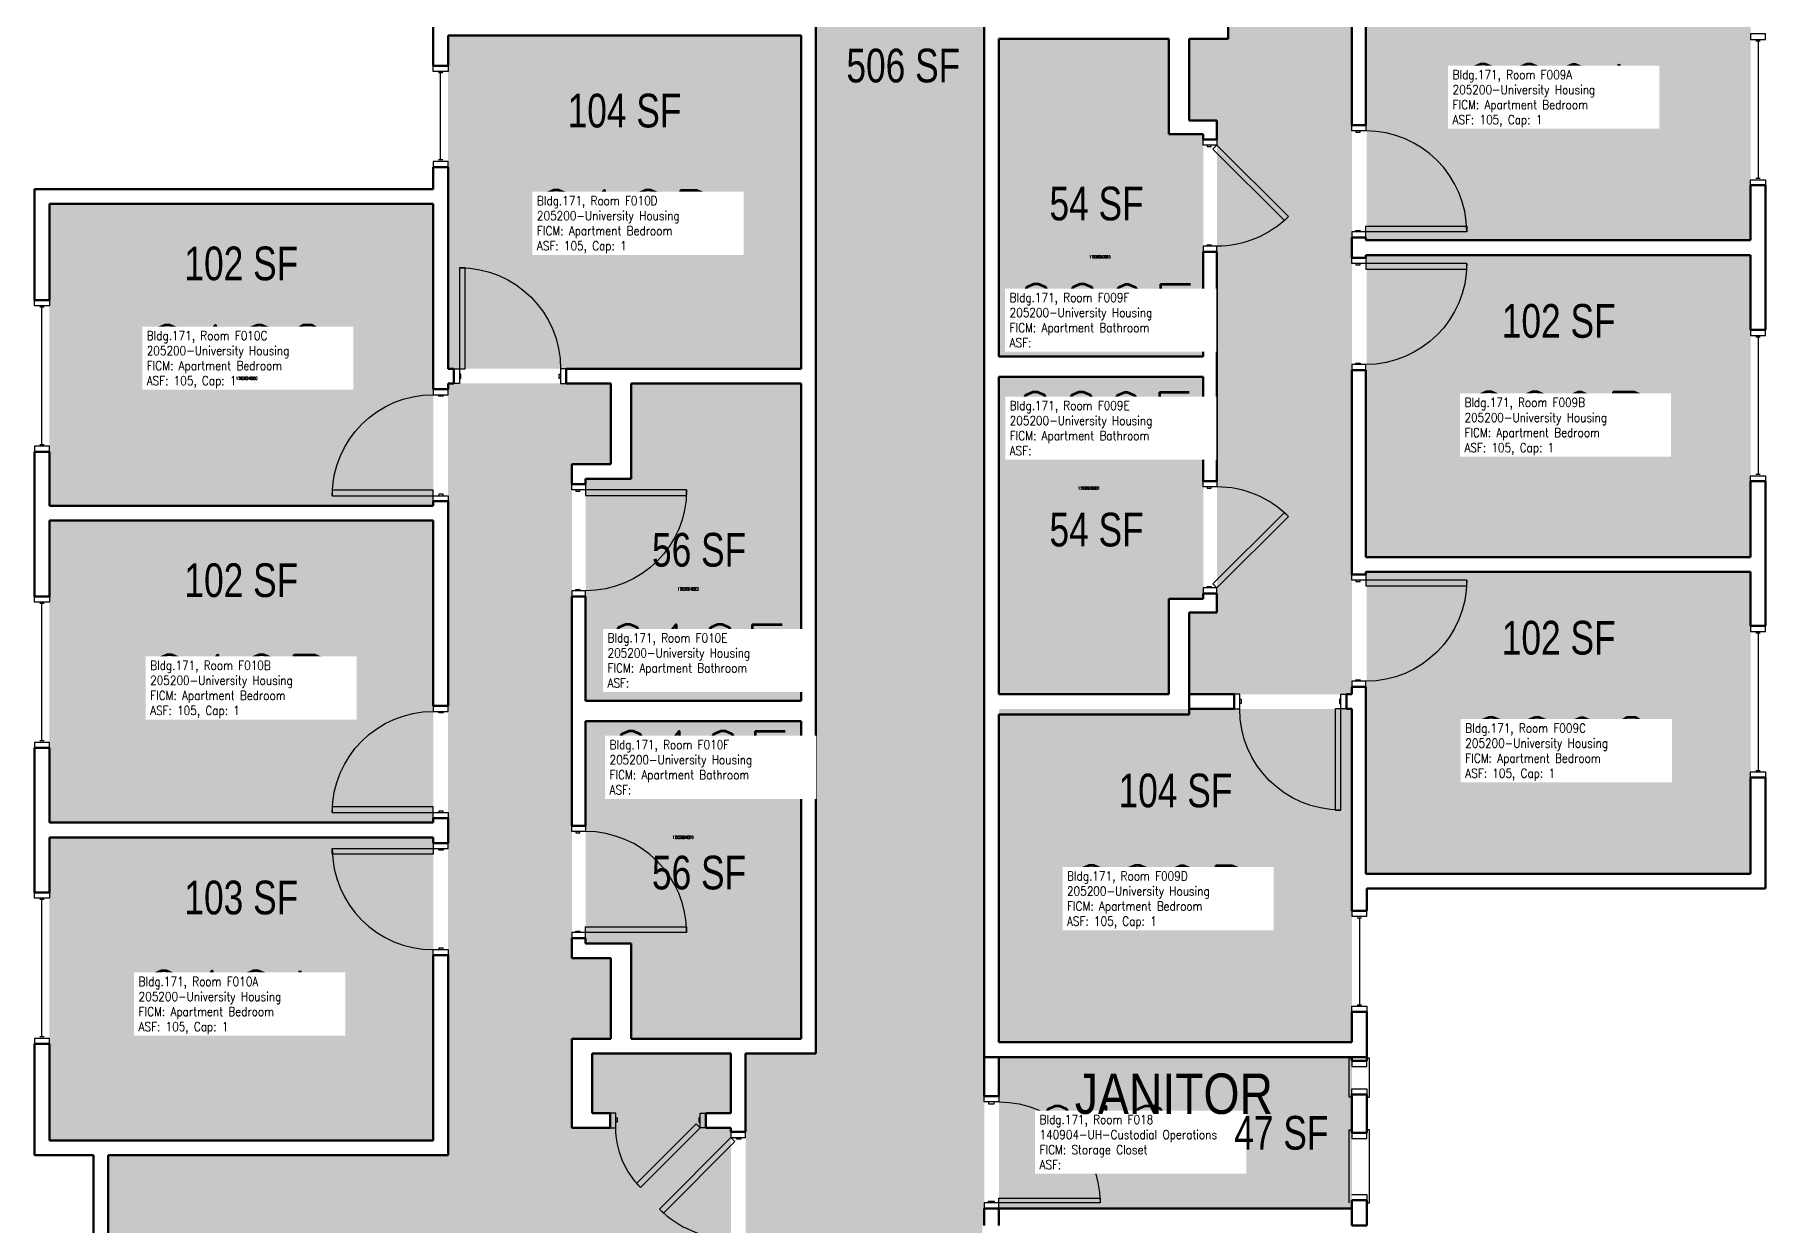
# Model space of a CAD drawing. Header units: inches. Extents: x -171 to 1720, y -75 to 1676.
# Drawn here: x 1026 to 1642, y 353 to 778 of the extents above; entities that cross this region are included whole.
import ezdxf
from ezdxf.enums import TextEntityAlignment as Align

# ---------------------------------------------------------------- set-up
doc = ezdxf.new("R2010")
doc.units = ezdxf.units.IN
doc.header["$LTSCALE"] = 96
doc.header["$MEASUREMENT"] = 0
doc.layers.add('A-AREA-IDEN', color=1, linetype='Continuous', lineweight=18)
doc.layers.add('A-Wall', color=5, linetype='Continuous', lineweight=50)
for name, color, linetype in [('A-DOOR', 2, 'Continuous'), ('A-GLAZ', 1, 'Continuous'), ('A-IDEN-RNUM', 7, 'Continuous'), ('A-IDEN-SNUM', 4, 'Continuous'), ('A-IDEN-VNUM', 4, 'Continuous'), ('AREA-TEXT', 3, 'Continuous'), ('Rooms-Category-Color', 7, 'Continuous'), ('Rooms-College-Color', 7, 'Continuous'), ('Rooms-Department-Color', 7, 'Continuous'), ('Rooms-Division-Color', 7, 'Continuous'), ('Rooms-Information', 7, 'Continuous')]:
    doc.layers.add(name, color=color, linetype=linetype)
doc.styles.add('AREA', font='arial.ttf', dxfattribs={"width": 0.75, "height": 12})
doc.styles.add('ROOMSNUMBER', font='txt.shx', dxfattribs={"height": 0.03})
doc.styles.add('ROOMVNUMBER', font='simplex.shx', dxfattribs={"width": 0.85})
doc.styles.get("Standard").update_dxf_attribs({"font": 'ARIALN.TTF'})

msp = doc.modelspace()

# ---------------------------------------------------------------- hatches: boundary and pattern name
h = msp.add_hatch()
h.set_pattern_fill('ANSI31', color=256, style=0)
h.set_pattern_definition([(225, (652.78165, 841.98048), (-0.088388348, 0.088388348), [])])
h.paths.add_polyline_path([(1236.73, 510.51), (1236.73, 451.78), (1245.94, 451.78), (1245.94, 510.51)], flags=9)
at = {"layer": 'Rooms-Category-Color', "true_color": 0xadadad}
msp.add_hatch(color=253, dxfattribs=at).paths.add_polyline_path([(1363.87, 211), (1303.87, 211), (1303.87, 332.39), (1278.87, 332.39), (1278.87, 414.72), (1303.87, 414.72), (1303.87, 1145.53), (1303.87, 1145.53), (1303.87, 1227.86), (1303.87, 1227.86), (1303.87, 1322.5), (1363.87, 1322.5), (1363.87, 1130.22), (1388.87, 1130.22), (1388.87, 1047.89), (1363.87, 1047.89), (1363.87, 863.86), (1388.87, 863.86), (1388.87, 781.53), (1363.87, 781.53), (1363.87, 353.5), (1363.25, 353.5), (1363.25, 244), (1363.87, 244), (1363.87, 243)])
at = {"layer": 'Rooms-Category-Color', "true_color": 0x728ef3}
for points in [[(1615.87, 953.25), (1615.87, 817.75), (1494.87, 817.75), (1494.87, 542.75), (1436.87, 542.75), (1436.87, 571.87), (1446.75, 571.87), (1446.75, 747.16), (1436.87, 747.16), (1436.87, 776.28), (1450.75, 776.28), (1450.75, 807.98), (1437.12, 807.98), (1437.12, 802.73), (1443.5, 802.73), (1443.5, 781.53), (1394.12, 781.53), (1394.12, 802.73), (1403.12, 802.73), (1403.12, 807.98), (1394.12, 807.98), (1394.12, 869.11), (1484.62, 869.11), (1484.62, 939.25), (1499.25, 939.25), (1499.25, 953.25)], [(1636.87, 704.5), (1636.87, 812.5), (1500.12, 812.5), (1500.12, 704.5), (1636.43, 704.51)], [(1298.63, 777.49), (1172.88, 777.5), (1172.88, 658.75), (1298.63, 658.75)], [(1369.12, 663.15), (1369.12, 776.28), (1429.62, 776.28), (1429.62, 742.28), (1441.87, 742.28), (1441.87, 663.14)], [(1030.88, 609.87), (1030.88, 717.5), (1167.63, 717.5), (1167.61, 609.86), (1031.32, 609.86)], [(1636.87, 591.62), (1636.87, 699.25), (1500.14, 699.26), (1500.12, 591.62), (1636.43, 591.64)], [(1051.88, 243), (1051.88, 378.5), (1172.88, 378.5), (1172.88, 653.5), (1230.88, 653.5), (1230.88, 624.75), (1217, 624.75), (1217, 448.72), (1230.88, 448.72), (1230.88, 419.97), (1217, 419.97), (1217, 388.27), (1230.63, 388.27), (1230.63, 393.52), (1224.25, 393.52), (1224.25, 414.72), (1273.63, 414.72), (1273.63, 393.52), (1264.63, 393.52), (1264.63, 388.27), (1273.63, 388.27), (1273.63, 327.14), (1183.13, 327.14), (1183.13, 257), (1168.5, 257), (1168.5, 243)], [(1221.88, 619.49), (1221.88, 540.36), (1298.63, 540.36), (1298.63, 653.49), (1238.13, 653.5), (1238.13, 619.5)], [(1441.87, 576.75), (1441.87, 655.89), (1369.12, 655.89), (1369.12, 542.76), (1429.62, 542.75), (1429.62, 576.75)], [(1030.88, 604.62), (1030.88, 497), (1167.61, 496.99), (1167.63, 604.62), (1031.32, 604.61)], [(1636.87, 586.37), (1636.87, 478.75), (1500.12, 478.75), (1500.14, 586.39), (1636.43, 586.39)], [(1369.12, 418.76), (1494.87, 418.75), (1494.87, 537.5), (1369.12, 537.5)], [(1298.63, 533.09), (1298.63, 419.97), (1238.13, 419.97), (1238.13, 453.97), (1221.88, 453.97), (1221.88, 533.11)], [(1030.88, 491.75), (1030.88, 383.75), (1167.63, 383.75), (1167.63, 491.75), (1031.32, 491.74)], [(1369.12, 413.5), (1494.87, 413.5), (1494.87, 359.5), (1369.12, 359.5)]]:
    msp.add_hatch(color=171, dxfattribs=at).paths.add_polyline_path(points)
at = {"layer": 'Rooms-College-Color', "true_color": 0xadadad}
for points in [[(1363.87, 211), (1303.87, 211), (1303.87, 332.39), (1278.87, 332.39), (1278.87, 414.72), (1303.87, 414.72), (1303.87, 1145.53), (1303.87, 1145.53), (1303.87, 1227.86), (1303.87, 1227.86), (1303.87, 1322.5), (1363.87, 1322.5), (1363.87, 1130.22), (1388.87, 1130.22), (1388.87, 1047.89), (1363.87, 1047.89), (1363.87, 863.86), (1388.87, 863.86), (1388.87, 781.53), (1363.87, 781.53), (1363.87, 353.5), (1363.25, 353.5), (1363.25, 244), (1363.87, 244), (1363.87, 243)], [(1615.87, 953.25), (1615.87, 817.75), (1494.87, 817.75), (1494.87, 542.75), (1436.87, 542.75), (1436.87, 571.87), (1446.75, 571.87), (1446.75, 747.16), (1436.87, 747.16), (1436.87, 776.28), (1450.75, 776.28), (1450.75, 807.98), (1437.12, 807.98), (1437.12, 802.73), (1443.5, 802.73), (1443.5, 781.53), (1394.12, 781.53), (1394.12, 802.73), (1403.12, 802.73), (1403.12, 807.98), (1394.12, 807.98), (1394.12, 869.11), (1484.62, 869.11), (1484.62, 939.25), (1499.25, 939.25), (1499.25, 953.25)], [(1636.87, 704.5), (1636.87, 812.5), (1500.12, 812.5), (1500.12, 704.5), (1636.43, 704.51)], [(1298.63, 777.49), (1172.88, 777.5), (1172.88, 658.75), (1298.63, 658.75)], [(1369.12, 663.15), (1369.12, 776.28), (1429.62, 776.28), (1429.62, 742.28), (1441.87, 742.28), (1441.87, 663.14)], [(1030.88, 609.87), (1030.88, 717.5), (1167.63, 717.5), (1167.61, 609.86), (1031.32, 609.86)], [(1636.87, 591.62), (1636.87, 699.25), (1500.14, 699.26), (1500.12, 591.62), (1636.43, 591.64)], [(1051.88, 243), (1051.88, 378.5), (1172.88, 378.5), (1172.88, 653.5), (1230.88, 653.5), (1230.88, 624.75), (1217, 624.75), (1217, 448.72), (1230.88, 448.72), (1230.88, 419.97), (1217, 419.97), (1217, 388.27), (1230.63, 388.27), (1230.63, 393.52), (1224.25, 393.52), (1224.25, 414.72), (1273.63, 414.72), (1273.63, 393.52), (1264.63, 393.52), (1264.63, 388.27), (1273.63, 388.27), (1273.63, 327.14), (1183.13, 327.14), (1183.13, 257), (1168.5, 257), (1168.5, 243)], [(1221.88, 619.49), (1221.88, 540.36), (1298.63, 540.36), (1298.63, 653.49), (1238.13, 653.5), (1238.13, 619.5)], [(1441.87, 576.75), (1441.87, 655.89), (1369.12, 655.89), (1369.12, 542.76), (1429.62, 542.75), (1429.62, 576.75)], [(1030.88, 604.62), (1030.88, 497), (1167.61, 496.99), (1167.63, 604.62), (1031.32, 604.61)], [(1636.87, 586.37), (1636.87, 478.75), (1500.12, 478.75), (1500.14, 586.39), (1636.43, 586.39)], [(1369.12, 418.76), (1494.87, 418.75), (1494.87, 537.5), (1369.12, 537.5)], [(1298.63, 533.09), (1298.63, 419.97), (1238.13, 419.97), (1238.13, 453.97), (1221.88, 453.97), (1221.88, 533.11)], [(1030.88, 491.75), (1030.88, 383.75), (1167.63, 383.75), (1167.63, 491.75), (1031.32, 491.74)], [(1369.12, 413.5), (1494.87, 413.5), (1494.87, 359.5), (1369.12, 359.5)]]:
    msp.add_hatch(color=253, dxfattribs=at).paths.add_polyline_path(points)
at = {"layer": 'Rooms-Department-Color', "true_color": 0xacacac}
msp.add_hatch(color=253, dxfattribs=at).paths.add_polyline_path([(1363.87, 211), (1303.87, 211), (1303.87, 332.39), (1278.87, 332.39), (1278.87, 414.72), (1303.87, 414.72), (1303.87, 1145.53), (1303.87, 1145.53), (1303.87, 1227.86), (1303.87, 1227.86), (1303.87, 1322.5), (1363.87, 1322.5), (1363.87, 1130.22), (1388.87, 1130.22), (1388.87, 1047.89), (1363.87, 1047.89), (1363.87, 863.86), (1388.87, 863.86), (1388.87, 781.53), (1363.87, 781.53), (1363.87, 353.5), (1363.25, 353.5), (1363.25, 244), (1363.87, 244), (1363.87, 243)])
at = {"layer": 'Rooms-Department-Color', "true_color": 0x604aed}
for points in [[(1615.87, 953.25), (1615.87, 817.75), (1494.87, 817.75), (1494.87, 542.75), (1436.87, 542.75), (1436.87, 571.87), (1446.75, 571.87), (1446.75, 747.16), (1436.87, 747.16), (1436.87, 776.28), (1450.75, 776.28), (1450.75, 807.98), (1437.12, 807.98), (1437.12, 802.73), (1443.5, 802.73), (1443.5, 781.53), (1394.12, 781.53), (1394.12, 802.73), (1403.12, 802.73), (1403.12, 807.98), (1394.12, 807.98), (1394.12, 869.11), (1484.62, 869.11), (1484.62, 939.25), (1499.25, 939.25), (1499.25, 953.25)], [(1636.87, 704.5), (1636.87, 812.5), (1500.12, 812.5), (1500.12, 704.5), (1636.43, 704.51)], [(1298.63, 777.49), (1172.88, 777.5), (1172.88, 658.75), (1298.63, 658.75)], [(1369.12, 663.15), (1369.12, 776.28), (1429.62, 776.28), (1429.62, 742.28), (1441.87, 742.28), (1441.87, 663.14)], [(1030.88, 609.87), (1030.88, 717.5), (1167.63, 717.5), (1167.61, 609.86), (1031.32, 609.86)], [(1636.87, 591.62), (1636.87, 699.25), (1500.14, 699.26), (1500.12, 591.62), (1636.43, 591.64)], [(1051.88, 243), (1051.88, 378.5), (1172.88, 378.5), (1172.88, 653.5), (1230.88, 653.5), (1230.88, 624.75), (1217, 624.75), (1217, 448.72), (1230.88, 448.72), (1230.88, 419.97), (1217, 419.97), (1217, 388.27), (1230.63, 388.27), (1230.63, 393.52), (1224.25, 393.52), (1224.25, 414.72), (1273.63, 414.72), (1273.63, 393.52), (1264.63, 393.52), (1264.63, 388.27), (1273.63, 388.27), (1273.63, 327.14), (1183.13, 327.14), (1183.13, 257), (1168.5, 257), (1168.5, 243)], [(1221.88, 619.49), (1221.88, 540.36), (1298.63, 540.36), (1298.63, 653.49), (1238.13, 653.5), (1238.13, 619.5)], [(1441.87, 576.75), (1441.87, 655.89), (1369.12, 655.89), (1369.12, 542.76), (1429.62, 542.75), (1429.62, 576.75)], [(1030.88, 604.62), (1030.88, 497), (1167.61, 496.99), (1167.63, 604.62), (1031.32, 604.61)], [(1636.87, 586.37), (1636.87, 478.75), (1500.12, 478.75), (1500.14, 586.39), (1636.43, 586.39)], [(1369.12, 418.76), (1494.87, 418.75), (1494.87, 537.5), (1369.12, 537.5)], [(1298.63, 533.09), (1298.63, 419.97), (1238.13, 419.97), (1238.13, 453.97), (1221.88, 453.97), (1221.88, 533.11)], [(1030.88, 491.75), (1030.88, 383.75), (1167.63, 383.75), (1167.63, 491.75), (1031.32, 491.74)], [(1369.12, 413.5), (1494.87, 413.5), (1494.87, 359.5), (1369.12, 359.5)]]:
    msp.add_hatch(color=173, dxfattribs=at).paths.add_polyline_path(points)
at = {"layer": 'Rooms-Division-Color', "true_color": 0xadadad}
msp.add_hatch(color=253, dxfattribs=at).paths.add_polyline_path([(1363.87, 211), (1303.87, 211), (1303.87, 332.39), (1278.87, 332.39), (1278.87, 414.72), (1303.87, 414.72), (1303.87, 1145.53), (1303.87, 1145.53), (1303.87, 1227.86), (1303.87, 1227.86), (1303.87, 1322.5), (1363.87, 1322.5), (1363.87, 1130.22), (1388.87, 1130.22), (1388.87, 1047.89), (1363.87, 1047.89), (1363.87, 863.86), (1388.87, 863.86), (1388.87, 781.53), (1363.87, 781.53), (1363.87, 353.5), (1363.25, 353.5), (1363.25, 244), (1363.87, 244), (1363.87, 243)])
at = {"layer": 'Rooms-Division-Color', "true_color": 0x604aed}
for points in [[(1615.87, 953.25), (1615.87, 817.75), (1494.87, 817.75), (1494.87, 542.75), (1436.87, 542.75), (1436.87, 571.87), (1446.75, 571.87), (1446.75, 747.16), (1436.87, 747.16), (1436.87, 776.28), (1450.75, 776.28), (1450.75, 807.98), (1437.12, 807.98), (1437.12, 802.73), (1443.5, 802.73), (1443.5, 781.53), (1394.12, 781.53), (1394.12, 802.73), (1403.12, 802.73), (1403.12, 807.98), (1394.12, 807.98), (1394.12, 869.11), (1484.62, 869.11), (1484.62, 939.25), (1499.25, 939.25), (1499.25, 953.25)], [(1636.87, 704.5), (1636.87, 812.5), (1500.12, 812.5), (1500.12, 704.5), (1636.43, 704.51)], [(1298.63, 777.49), (1172.88, 777.5), (1172.88, 658.75), (1298.63, 658.75)], [(1369.12, 663.15), (1369.12, 776.28), (1429.62, 776.28), (1429.62, 742.28), (1441.87, 742.28), (1441.87, 663.14)], [(1030.88, 609.87), (1030.88, 717.5), (1167.63, 717.5), (1167.61, 609.86), (1031.32, 609.86)], [(1636.87, 591.62), (1636.87, 699.25), (1500.14, 699.26), (1500.12, 591.62), (1636.43, 591.64)], [(1051.88, 243), (1051.88, 378.5), (1172.88, 378.5), (1172.88, 653.5), (1230.88, 653.5), (1230.88, 624.75), (1217, 624.75), (1217, 448.72), (1230.88, 448.72), (1230.88, 419.97), (1217, 419.97), (1217, 388.27), (1230.63, 388.27), (1230.63, 393.52), (1224.25, 393.52), (1224.25, 414.72), (1273.63, 414.72), (1273.63, 393.52), (1264.63, 393.52), (1264.63, 388.27), (1273.63, 388.27), (1273.63, 327.14), (1183.13, 327.14), (1183.13, 257), (1168.5, 257), (1168.5, 243)], [(1221.88, 619.49), (1221.88, 540.36), (1298.63, 540.36), (1298.63, 653.49), (1238.13, 653.5), (1238.13, 619.5)], [(1441.87, 576.75), (1441.87, 655.89), (1369.12, 655.89), (1369.12, 542.76), (1429.62, 542.75), (1429.62, 576.75)], [(1030.88, 604.62), (1030.88, 497), (1167.61, 496.99), (1167.63, 604.62), (1031.32, 604.61)], [(1636.87, 586.37), (1636.87, 478.75), (1500.12, 478.75), (1500.14, 586.39), (1636.43, 586.39)], [(1369.12, 418.76), (1494.87, 418.75), (1494.87, 537.5), (1369.12, 537.5)], [(1298.63, 533.09), (1298.63, 419.97), (1238.13, 419.97), (1238.13, 453.97), (1221.88, 453.97), (1221.88, 533.11)], [(1030.88, 491.75), (1030.88, 383.75), (1167.63, 383.75), (1167.63, 491.75), (1031.32, 491.74)], [(1369.12, 413.5), (1494.87, 413.5), (1494.87, 359.5), (1369.12, 359.5)]]:
    msp.add_hatch(color=173, dxfattribs=at).paths.add_polyline_path(points)

# ---------------------------------------------------------------- linework, layer by layer
at = {"layer": 'A-DOOR'}
for p, q in [((1363.87, 397.5), (1363.87, 399.5)), ((1363.87, 399.5), (1369.12, 399.5)), ((1369.12, 397.5), (1363.87, 397.5)), ((1365.37, 397.5), (1365.37, 396.87)), ((1367.37, 397.5), (1365.37, 397.5)), ((1365.37, 396.87), (1367.37, 396.87)), ((1367.37, 396.87), (1367.37, 397.5)), ((1369.12, 399.5), (1369.12, 397.5)), ((1363.87, 361.5), (1363.87, 359.5)), ((1369.12, 361.5), (1363.87, 361.5)), ((1363.87, 359.5), (1369.12, 359.5)), ((1365.37, 361.5), (1365.37, 362.12)), ((1365.37, 362.12), (1367.37, 362.12)), ((1367.37, 361.5), (1365.37, 361.5)), ((1367.37, 362.12), (1367.37, 361.5)), ((1369.12, 361.5), (1369.12, 363.25)), ((1369.12, 363.25), (1405.12, 363.25)), ((1405.12, 361.5), (1369.12, 361.5)), ((1369.12, 359.5), (1369.12, 361.5)), ((1405.12, 363.25), (1405.12, 361.5))]:
    msp.add_line(p, q, dxfattribs=at)
for points in [[(1441.87, 738.39), (1441.87, 740.39), (1446.75, 740.39), (1446.75, 738.39)], [(1494.87, 743.5), (1494.87, 745.5), (1499.75, 745.5), (1499.75, 743.5)], [(1496.25, 743.5), (1496.25, 743), (1497.75, 743), (1497.75, 743.5)], [(1443.25, 738.39), (1443.25, 737.89), (1444.75, 737.89), (1444.75, 738.39)], [(1446.75, 738.39), (1445.34, 736.98), (1470.79, 711.52), (1472.21, 712.93)], [(1499.75, 707.5), (1499.75, 709.5), (1535.75, 709.5), (1535.75, 707.5)], [(1443.25, 702.39), (1443.25, 702.89), (1444.75, 702.89), (1444.75, 702.39)], [(1494.87, 707.5), (1494.87, 705.5), (1499.75, 705.5), (1499.75, 707.5)], [(1496.25, 707.5), (1496.25, 708), (1497.75, 708), (1497.75, 707.5)], [(1441.87, 702.39), (1441.87, 700.39), (1446.75, 700.39), (1446.75, 702.39)], [(1494.87, 696.24), (1494.87, 698.24), (1499.75, 698.24), (1499.75, 696.24)], [(1177, 658.75), (1179, 658.75), (1179, 694.75), (1177, 694.75)], [(1496.25, 696.24), (1496.25, 695.74), (1497.75, 695.74), (1497.75, 696.24)], [(1499.75, 696.24), (1499.75, 694.24), (1535.75, 694.24), (1535.75, 696.24)], [(1494.87, 660.24), (1494.87, 658.24), (1499.75, 658.24), (1499.75, 660.24)], [(1496.25, 660.24), (1496.25, 660.74), (1497.75, 660.74), (1497.75, 660.24)], [(1177, 653.5), (1175, 653.5), (1175, 658.75), (1177, 658.75)], [(1177, 655.25), (1177.5, 655.25), (1177.5, 656.75), (1177, 656.75)], [(1213, 655.25), (1212.5, 655.25), (1212.5, 656.75), (1213, 656.75)], [(1213, 653.5), (1215, 653.5), (1215, 658.75), (1213, 658.75)], [(1172.88, 649.5), (1172.88, 651.5), (1167.63, 651.5), (1167.63, 649.5)], [(1171.13, 649.5), (1171.13, 649), (1169.63, 649), (1169.63, 649.5)], [(1217, 615.61), (1217, 617.61), (1221.88, 617.61), (1221.88, 615.61)], [(1441.87, 616.64), (1441.87, 618.64), (1446.75, 618.64), (1446.75, 616.64)], [(1443.25, 616.64), (1443.25, 616.14), (1444.75, 616.14), (1444.75, 616.64)], [(1167.63, 613.5), (1167.63, 615.5), (1131.63, 615.5), (1131.63, 613.5)], [(1172.88, 613.5), (1172.88, 611.5), (1167.63, 611.5), (1167.63, 613.5)], [(1171.13, 613.5), (1171.13, 614), (1169.63, 614), (1169.63, 613.5)], [(1218.38, 615.61), (1218.38, 615.11), (1219.88, 615.11), (1219.88, 615.61)], [(1221.88, 615.61), (1221.88, 613.61), (1257.88, 613.61), (1257.88, 615.61)], [(1446.75, 580.64), (1445.34, 582.05), (1470.79, 607.51), (1472.21, 606.1)], [(1217, 579.61), (1217, 577.61), (1221.88, 577.61), (1221.88, 579.61)], [(1218.38, 579.61), (1218.38, 580.11), (1219.88, 580.11), (1219.88, 579.61)], [(1441.87, 580.64), (1441.87, 578.64), (1446.75, 578.64), (1446.75, 580.64)], [(1443.25, 580.64), (1443.25, 581.14), (1444.75, 581.14), (1444.75, 580.64)], [(1494.87, 583.37), (1494.87, 585.37), (1499.75, 585.37), (1499.75, 583.37)], [(1496.25, 583.37), (1496.25, 582.87), (1497.75, 582.87), (1497.75, 583.37)], [(1499.75, 583.37), (1499.75, 581.37), (1535.75, 581.37), (1535.75, 583.37)], [(1454.88, 542.75), (1452.88, 542.75), (1452.88, 537.5), (1454.88, 537.5)], [(1490.88, 542.75), (1492.88, 542.75), (1492.88, 537.5), (1490.88, 537.5)], [(1494.87, 547.37), (1494.87, 545.37), (1499.75, 545.37), (1499.75, 547.37)], [(1496.25, 547.37), (1496.25, 547.87), (1497.75, 547.87), (1497.75, 547.37)], [(1172.88, 536.62), (1172.88, 538.62), (1167.63, 538.62), (1167.63, 536.62)], [(1171.13, 536.62), (1171.13, 536.12), (1169.63, 536.12), (1169.63, 536.62)], [(1454.88, 541), (1455.38, 541), (1455.38, 539.5), (1454.88, 539.5)], [(1490.88, 537.5), (1488.88, 537.5), (1488.88, 501.5), (1490.88, 501.5)], [(1490.88, 541), (1490.38, 541), (1490.38, 539.5), (1490.88, 539.5)], [(1167.63, 500.62), (1167.63, 502.62), (1131.63, 502.62), (1131.63, 500.62)], [(1172.88, 500.62), (1172.88, 498.62), (1167.63, 498.62), (1167.63, 500.62)], [(1171.13, 500.62), (1171.13, 501.12), (1169.63, 501.12), (1169.63, 500.62)], [(1217, 493.86), (1217, 495.86), (1221.88, 495.86), (1221.88, 493.86)], [(1218.38, 493.86), (1218.38, 493.36), (1219.88, 493.36), (1219.88, 493.86)], [(1167.63, 487.75), (1167.63, 485.75), (1131.63, 485.75), (1131.63, 487.75)], [(1172.88, 487.75), (1172.88, 489.75), (1167.63, 489.75), (1167.63, 487.75)], [(1171.13, 487.75), (1171.13, 487.25), (1169.63, 487.25), (1169.63, 487.75)], [(1217, 457.86), (1217, 455.86), (1221.88, 455.86), (1221.88, 457.86)], [(1218.38, 457.86), (1218.38, 458.36), (1219.88, 458.36), (1219.88, 457.86)], [(1221.88, 457.86), (1221.88, 459.86), (1257.88, 459.86), (1257.88, 457.86)], [(1172.88, 451.75), (1172.88, 449.75), (1167.63, 449.75), (1167.63, 451.75)], [(1171.13, 451.75), (1171.13, 452.25), (1169.63, 452.25), (1169.63, 451.75)], [(1232.67, 393.52), (1230.67, 393.52), (1230.67, 388.27), (1232.67, 388.27)], [(1232.67, 391.77), (1233.17, 391.77), (1233.17, 390.27), (1232.67, 390.27)], [(1262.67, 388.27), (1261.26, 389.68), (1240.05, 368.47), (1241.46, 367.05)], [(1262.67, 391.77), (1262.17, 391.77), (1262.17, 390.27), (1262.67, 390.27)], [(1262.67, 393.52), (1264.67, 393.52), (1264.67, 388.27), (1262.67, 388.27)], [(1273.63, 384.78), (1275.04, 383.37), (1249.58, 357.91), (1248.17, 359.32)], [(1278.87, 384.78), (1278.87, 386.78), (1273.63, 386.78), (1273.63, 384.78)], [(1277.13, 384.78), (1277.13, 384.28), (1275.63, 384.28), (1275.63, 384.78)]]:
    msp.add_lwpolyline(points, close=True, dxfattribs=at)
for centre, start, end in [((1499.75, 707.5), 0, 90), ((1446.75, 580.64), 45, 90), ((1221.88, 457.86), 0, 90), ((1167.63, 487.75), 180, 270), ((1273.63, 384.78), 225, 270)]:
    msp.add_arc(centre, 36, start, end, dxfattribs=at)
at = {"layer": 'A-DOOR', "extrusion": (0, 0, -1)}
for centre, radius, start, end in [((-1446.75, 738.39), 36, 225, 270), ((-1177, 658.75), 36, 90, 180), ((-1499.75, 696.24), 36, 180, 270), ((-1167.63, 613.5), 36, 0, 90), ((-1221.88, 615.61), 36, 180, 270), ((-1499.75, 583.37), 36, 180, 270), ((-1167.63, 500.62), 36, 0, 90), ((-1490.88, 537.5), 36, 270, 0), ((-1369.12, 361.5), 36, 90, 180), ((-1262.67, 388.27), 30, 315, 0)]:
    msp.add_arc(centre, radius, start, end, dxfattribs=at)
at = {"layer": 'A-GLAZ'}
for p, q in [((1638.75, 775.59), (1640.25, 775.59)), ((1639.5, 775.59), (1639.5, 726.59)), ((1171, 764.12), (1169.5, 764.12)), ((1170.25, 733.12), (1170.25, 764.12)), ((1171, 733.12), (1169.5, 733.12)), ((1638.75, 726.59), (1640.25, 726.59)), ((1029, 680.65), (1027.5, 680.65)), ((1028.25, 631.65), (1028.25, 680.65)), ((1638.75, 670.12), (1640.25, 670.12)), ((1639.5, 670.12), (1639.5, 621.12)), ((1029, 631.65), (1027.5, 631.65)), ((1638.75, 621.12), (1640.25, 621.12)), ((1029, 575.12), (1027.5, 575.12)), ((1028.25, 526.12), (1028.25, 575.12)), ((1638.75, 564.6), (1640.25, 564.6)), ((1639.5, 564.6), (1639.5, 515.6)), ((1029, 526.12), (1027.5, 526.12)), ((1638.75, 515.6), (1640.25, 515.6)), ((1029, 469.65), (1027.5, 469.65)), ((1028.25, 420.65), (1028.25, 469.65)), ((1496.75, 463.13), (1498.25, 463.13)), ((1497.5, 463.13), (1497.5, 432.13)), ((1496.75, 432.13), (1498.25, 432.13)), ((1029, 420.65), (1027.5, 420.65)), ((1493.87, 399.13), (1493.87, 413.13)), ((1493.87, 413.13), (1494.87, 413.13)), ((1501.12, 413.13), (1500.12, 413.13)), ((1501.12, 399.13), (1501.12, 413.13)), ((1500.12, 412.13), (1494.87, 412.13)), ((1494.87, 412.13), (1494.87, 410.13)), ((1494.87, 410.13), (1500.12, 410.13)), ((1500.12, 410.13), (1500.12, 412.13)), ((1494.87, 400.13), (1494.87, 402.13)), ((1494.87, 402.13), (1500.12, 402.13)), ((1500.12, 402.13), (1500.12, 400.13)), ((1494.87, 399.13), (1493.87, 399.13)), ((1500.12, 400.13), (1494.87, 400.13)), ((1500.12, 399.13), (1501.12, 399.13)), ((1493.87, 361.5), (1493.87, 387.5)), ((1493.87, 387.5), (1494.87, 387.5)), ((1500.12, 386.5), (1494.87, 386.5)), ((1494.87, 386.5), (1494.87, 384.5)), ((1494.87, 384.5), (1500.12, 384.5)), ((1501.12, 387.5), (1500.12, 387.5)), ((1500.12, 384.5), (1500.12, 386.5)), ((1501.12, 361.5), (1501.12, 387.5)), ((1494.87, 364.5), (1500.12, 364.5)), ((1500.12, 364.5), (1500.12, 362.5)), ((1500.12, 362.5), (1494.87, 362.5)), ((1500.12, 361.5), (1501.12, 361.5))]:
    msp.add_line(p, q, dxfattribs=at)
for points in [[(1642.12, 776.09), (1642.12, 778.09), (1636.87, 778.09), (1636.87, 776.09)], [(1167.63, 764.62), (1167.63, 766.62), (1172.88, 766.62), (1172.88, 764.62)], [(1167.63, 732.62), (1167.63, 730.62), (1172.88, 730.62), (1172.88, 732.62)], [(1642.12, 726.09), (1642.12, 724.09), (1636.87, 724.09), (1636.87, 726.09)], [(1025.63, 681.15), (1025.63, 683.15), (1030.88, 683.15), (1030.88, 681.15)], [(1642.12, 670.62), (1642.12, 672.62), (1636.87, 672.62), (1636.87, 670.62)], [(1025.63, 631.15), (1025.63, 629.15), (1030.88, 629.15), (1030.88, 631.15)], [(1642.12, 620.62), (1642.12, 618.62), (1636.87, 618.62), (1636.87, 620.62)], [(1025.63, 575.62), (1025.63, 577.62), (1030.88, 577.62), (1030.88, 575.62)], [(1642.12, 565.1), (1642.12, 567.1), (1636.87, 567.1), (1636.87, 565.1)], [(1025.63, 525.62), (1025.63, 523.62), (1030.88, 523.62), (1030.88, 525.62)], [(1642.12, 515.1), (1642.12, 513.1), (1636.87, 513.1), (1636.87, 515.1)], [(1025.63, 470.15), (1025.63, 472.15), (1030.88, 472.15), (1030.88, 470.15)], [(1500.12, 463.63), (1500.12, 465.63), (1494.87, 465.63), (1494.87, 463.63)], [(1500.12, 431.63), (1500.12, 429.63), (1494.87, 429.63), (1494.87, 431.63)], [(1025.63, 420.15), (1025.63, 418.15), (1030.88, 418.15), (1030.88, 420.15)]]:
    msp.add_lwpolyline(points, close=True, dxfattribs=at)
at = {"layer": 'A-Wall'}
for p, q in [((1494.87, 745.5), (1494.87, 817.75)), ((1450.75, 807.98), (1450.75, 776.28)), ((1499.75, 812.5), (1499.75, 745.5)), ((1167.63, 766.62), (1167.63, 782.75)), ((1172.88, 777.5), (1172.88, 766.62)), ((1298.63, 777.5), (1172.88, 777.5)), ((1298.63, 658.75), (1298.63, 777.5)), ((1303.87, 782.75), (1303.87, 654.12)), ((1363.87, 542.12), (1363.87, 781.53)), ((1369.12, 776.28), (1369.12, 663.14)), ((1429.62, 776.28), (1369.12, 776.28)), ((1429.62, 742.28), (1429.62, 776.28)), ((1436.87, 776.28), (1436.87, 747.16)), ((1450.75, 776.28), (1436.87, 776.28)), ((1172.88, 766.62), (1167.63, 766.62)), ((1436.87, 747.16), (1446.75, 747.16)), ((1446.75, 747.16), (1446.75, 740.39)), ((1441.87, 742.28), (1429.62, 742.28)), ((1441.87, 740.39), (1441.87, 742.28)), ((1446.75, 740.39), (1441.87, 740.39)), ((1499.75, 745.5), (1494.87, 745.5)), ((1167.63, 722.75), (1167.63, 730.62)), ((1167.63, 730.62), (1172.88, 730.62)), ((1172.88, 730.62), (1172.88, 722.12)), ((1025.63, 722.75), (1167.63, 722.75)), ((1025.63, 683.15), (1025.63, 722.75)), ((1172.88, 722.12), (1172.88, 658.75)), ((1636.87, 704.5), (1636.87, 724.09)), ((1636.87, 724.09), (1642.12, 724.09)), ((1642.12, 724.09), (1642.12, 672.62)), ((1167.63, 717.5), (1030.88, 717.5)), ((1030.88, 717.5), (1030.88, 683.15)), ((1167.63, 651.5), (1167.63, 717.5)), ((1494.87, 698.24), (1494.87, 705.5)), ((1494.87, 705.5), (1499.75, 705.5)), ((1499.75, 705.5), (1499.75, 704.5)), ((1499.75, 704.5), (1636.87, 704.5)), ((1441.87, 663.14), (1441.87, 700.39)), ((1441.87, 700.39), (1446.75, 700.39)), ((1446.75, 700.39), (1446.75, 618.64)), ((1499.75, 698.24), (1494.87, 698.24)), ((1636.87, 699.25), (1499.75, 699.25)), ((1499.75, 699.25), (1499.75, 698.24)), ((1636.87, 672.62), (1636.87, 699.25)), ((1030.88, 683.15), (1025.63, 683.15)), ((1642.12, 672.62), (1636.87, 672.62)), ((1369.12, 663.14), (1441.87, 663.14)), ((1172.88, 658.75), (1175, 658.75)), ((1172.88, 653.5), (1172.88, 651.5)), ((1175, 653.5), (1172.88, 653.5)), ((1175, 658.75), (1175, 653.5)), ((1215, 653.5), (1215, 658.75)), ((1215, 658.75), (1217.63, 658.75)), ((1217.63, 653.5), (1215, 653.5)), ((1217.63, 658.75), (1298.63, 658.75)), ((1230.88, 653.5), (1217.63, 653.5)), ((1230.88, 624.75), (1230.88, 653.5)), ((1298.63, 653.5), (1238.13, 653.5)), ((1238.13, 653.5), (1238.13, 619.5)), ((1298.63, 540.36), (1298.63, 653.5)), ((1303.87, 654.12), (1303.87, 414.72)), ((1441.87, 655.89), (1369.12, 655.89)), ((1369.12, 655.89), (1369.12, 542.75)), ((1441.87, 618.64), (1441.87, 655.89)), ((1494.87, 585.37), (1494.87, 658.24)), ((1494.87, 658.24), (1499.75, 658.24)), ((1499.75, 658.24), (1499.75, 591.62)), ((1172.88, 651.5), (1167.63, 651.5)), ((1025.63, 629.15), (1030.88, 629.15)), ((1025.63, 577.62), (1025.63, 629.15)), ((1030.88, 629.15), (1030.88, 609.87)), ((1217, 617.61), (1217, 624.75)), ((1217, 624.75), (1230.88, 624.75)), ((1221.88, 617.61), (1217, 617.61)), ((1221.88, 619.5), (1221.88, 617.61)), ((1238.13, 619.5), (1221.88, 619.5)), ((1446.75, 618.64), (1441.87, 618.64)), ((1636.87, 591.62), (1636.87, 618.62)), ((1636.87, 618.62), (1642.12, 618.62)), ((1642.12, 618.62), (1642.12, 567.1)), ((1167.63, 609.87), (1167.63, 611.5)), ((1167.63, 611.5), (1172.88, 611.5)), ((1172.88, 611.5), (1172.88, 538.62)), ((1030.88, 609.87), (1167.63, 609.87)), ((1167.63, 604.62), (1030.88, 604.62)), ((1030.88, 604.62), (1030.88, 577.62)), ((1167.63, 538.62), (1167.63, 604.62)), ((1499.75, 591.62), (1636.87, 591.62)), ((1636.87, 586.37), (1499.75, 586.37)), ((1499.75, 586.37), (1499.75, 585.37)), ((1636.87, 567.1), (1636.87, 586.37)), ((1499.75, 585.37), (1494.87, 585.37)), ((1030.88, 577.62), (1025.63, 577.62)), ((1217, 495.86), (1217, 577.61)), ((1217, 577.61), (1221.88, 577.61)), ((1221.88, 577.61), (1221.88, 540.36)), ((1429.62, 576.75), (1441.87, 576.75)), ((1429.62, 542.75), (1429.62, 576.75)), ((1441.87, 576.75), (1441.87, 578.64)), ((1441.87, 578.64), (1446.75, 578.64)), ((1446.75, 578.64), (1446.75, 571.87)), ((1446.75, 571.87), (1436.87, 571.87)), ((1436.87, 571.87), (1436.87, 535.5)), ((1642.12, 567.1), (1636.87, 567.1)), ((1369.12, 542.75), (1429.62, 542.75)), ((1436.87, 542.75), (1452.88, 542.75)), ((1436.87, 537.5), (1436.87, 542.75)), ((1452.88, 542.75), (1452.88, 537.5)), ((1492.88, 542.75), (1494.87, 542.75)), ((1492.88, 537.5), (1492.88, 542.75)), ((1494.87, 542.75), (1494.87, 545.37)), ((1494.87, 545.37), (1499.75, 545.37)), ((1499.75, 545.37), (1499.75, 478.75)), ((1172.88, 538.62), (1167.63, 538.62)), ((1221.88, 540.36), (1298.63, 540.36)), ((1363.87, 413.5), (1363.87, 542.12)), ((1452.88, 537.5), (1436.87, 537.5)), ((1494.87, 537.5), (1492.88, 537.5)), ((1494.87, 474.12), (1494.87, 537.5)), ((1221.88, 533.11), (1221.88, 495.86)), ((1298.63, 533.11), (1221.88, 533.11)), ((1298.63, 419.97), (1298.63, 533.11)), ((1369.12, 535.5), (1369.12, 418.75)), ((1436.87, 535.5), (1369.12, 535.5)), ((1025.63, 472.15), (1025.63, 523.62)), ((1025.63, 523.62), (1030.88, 523.62)), ((1030.88, 523.62), (1030.88, 497)), ((1636.87, 478.75), (1636.87, 513.1)), ((1636.87, 513.1), (1642.12, 513.1)), ((1642.12, 513.1), (1642.12, 473.5)), ((1030.88, 497), (1167.63, 497)), ((1167.63, 497), (1167.63, 498.62)), ((1167.63, 498.62), (1172.88, 498.62)), ((1172.88, 498.62), (1172.88, 489.75)), ((1221.88, 495.86), (1217, 495.86)), ((1030.88, 491.75), (1030.88, 472.15)), ((1167.63, 491.75), (1030.88, 491.75)), ((1167.63, 489.75), (1167.63, 491.75)), ((1172.88, 489.75), (1167.63, 489.75)), ((1499.75, 478.75), (1636.87, 478.75)), ((1030.88, 472.15), (1025.63, 472.15)), ((1494.87, 465.63), (1494.87, 474.12)), ((1642.12, 473.5), (1500.12, 473.5)), ((1500.12, 473.5), (1500.12, 465.63)), ((1500.12, 465.63), (1494.87, 465.63)), ((1217, 448.72), (1217, 455.86)), ((1217, 455.86), (1221.88, 455.86)), ((1221.88, 455.86), (1221.88, 453.97)), ((1221.88, 453.97), (1238.13, 453.97)), ((1238.13, 453.97), (1238.13, 419.97)), ((1167.63, 383.75), (1167.63, 449.75)), ((1167.63, 449.75), (1172.88, 449.75)), ((1172.88, 449.75), (1172.88, 378.5)), ((1230.88, 448.72), (1217, 448.72)), ((1230.88, 419.97), (1230.88, 448.72)), ((1494.87, 418.75), (1494.87, 429.63)), ((1494.87, 429.63), (1500.12, 429.63)), ((1500.12, 429.63), (1500.12, 413.5)), ((1217, 388.27), (1217, 419.97)), ((1217, 419.97), (1230.88, 419.97)), ((1238.13, 419.97), (1298.63, 419.97)), ((1025.63, 378.5), (1025.63, 418.15)), ((1025.63, 418.15), (1030.88, 418.15)), ((1030.88, 418.15), (1030.88, 383.75)), ((1224.25, 414.72), (1224.25, 393.52)), ((1273.63, 414.72), (1224.25, 414.72)), ((1273.63, 393.52), (1273.63, 414.72)), ((1278.87, 414.72), (1278.87, 386.78)), ((1303.87, 414.72), (1278.87, 414.72)), ((1369.12, 413.5), (1363.87, 413.5)), ((1363.87, 413.5), (1363.87, 399.5)), ((1500.12, 413.5), (1363.87, 413.5)), ((1369.12, 418.75), (1494.87, 418.75)), ((1369.12, 399.5), (1369.12, 413.5)), ((1494.87, 413.5), (1494.87, 412.13)), ((1500.12, 413.5), (1494.87, 413.5)), ((1500.12, 412.13), (1500.12, 413.5)), ((1494.87, 412.13), (1500.12, 412.13)), ((1363.87, 399.5), (1369.12, 399.5)), ((1494.87, 400.13), (1494.87, 386.5)), ((1500.12, 400.13), (1494.87, 400.13)), ((1500.12, 386.5), (1500.12, 400.13)), ((1224.25, 393.52), (1230.67, 393.52)), ((1230.67, 393.52), (1230.67, 388.27)), ((1264.67, 388.27), (1264.67, 393.52)), ((1264.67, 393.52), (1273.63, 393.52)), ((1030.88, 383.75), (1167.63, 383.75)), ((1230.67, 388.27), (1217, 388.27)), ((1273.63, 388.27), (1264.67, 388.27)), ((1273.63, 386.78), (1273.63, 388.27)), ((1278.87, 386.78), (1273.63, 386.78)), ((1494.87, 386.5), (1500.12, 386.5)), ((1046.63, 378.5), (1025.63, 378.5)), ((1046.63, 347.11), (1046.63, 378.5)), ((1172.88, 378.5), (1051.88, 378.5)), ((1051.88, 378.5), (1051.88, 347.11)), ((1369.12, 359.5), (1363.87, 359.5)), ((1363.87, 359.5), (1363.87, 353.5)), ((1494.87, 359.5), (1369.12, 359.5)), ((1369.12, 353.5), (1369.12, 359.5)), ((1494.87, 362.5), (1494.87, 353.5)), ((1500.12, 362.5), (1494.87, 362.5)), ((1500.12, 353.5), (1500.12, 362.5)), ((1494.87, 353.5), (1500.12, 353.5))]:
    msp.add_line(p, q, dxfattribs=at)

# ---------------------------------------------------------------- texts
at = {"layer": 'A-AREA-IDEN'}
msp.add_text('JANITOR', height=14.4, dxfattribs=at).set_placement((1431.43, 393.22), align=Align.CENTER)
at = {"layer": 'A-IDEN-RNUM', "style": 'ROOMSNUMBER', "width": 0.85}
for s, p in [('0009-A0', (1566.73, 756.44)), ('0010-D0', (1232.57, 714.36)), ('0009-F0', (1405.12, 698.59)), ('0010-C0', (1101.15, 655.33)), ('0009-B0', (1564.43, 640.39)), ('0009-E0', (1401.06, 616.2)), ('0010-E0', (1258.4, 580.26)), ('0010-B0', (1102.29, 547.02)), ('0009-C0', (1564.43, 518.6)), ('0010-F0', (1256.57, 491.79)), ('0009-D0', (1431.08, 478.15)), ('0010-A0', (1097.73, 430.72)), ('0018-00', (1426.81, 384.93))]:
    msp.add_text(s, height=1, dxfattribs=at).set_placement(p, align=Align.MIDDLE_CENTER)
at = {"layer": 'A-IDEN-SNUM', "style": 'ROOMSNUMBER', "width": 0.85}
for s, p in [('1710F009A0', (1566.73, 756.44)), ('1710F010D0', (1232.57, 714.36)), ('1710F009F0', (1405.12, 698.59)), ('1710F010C0', (1101.15, 655.33)), ('1710F009B0', (1564.43, 640.39)), ('1710F009E0', (1401.06, 616.2)), ('1710F010E0', (1258.4, 580.26)), ('1710F010B0', (1102.29, 547.02)), ('1710F009C0', (1564.43, 518.6)), ('1710F010F0', (1256.57, 491.79)), ('1710F009D0', (1431.08, 478.15)), ('1710F010A0', (1097.73, 430.72)), ('1710F01800', (1426.81, 384.93))]:
    msp.add_text(s, height=1, dxfattribs=at).set_placement(p, align=Align.MIDDLE_CENTER)
at = {"layer": 'A-IDEN-VNUM', "style": 'ROOMVNUMBER', "width": 0.85}
for s, p in [('009A', (1565.31, 756.04)), ('010D', (1236.42, 711.11)), ('009F', (1406.16, 677.68)), ('010C', (1097.89, 663.06)), ('009E', (1406.19, 639.2)), ('009B', (1568.63, 639.21)), ('010E', (1261.11, 556.4)), ('010B', (1098.65, 545.54)), ('009C', (1569.39, 523.18)), ('010F', (1261.83, 518.34)), ('009D', (1427.07, 470.47)), ('010A', (1095.45, 432.9)), ('018', (1406.34, 384.79))]:
    msp.add_text(s, height=22.5, dxfattribs=at).set_placement(p, align=Align.MIDDLE_CENTER)
at = {"layer": 'AREA-TEXT', "style": 'AREA', "width": 0.75}
for s, p in [('506 SF', (1335.05, 766.77)), ('104 SF', (1235.75, 750.72)), ('54 SF', (1403.89, 717.61)), ('102 SF', (1099.25, 696.27)), ('102 SF', (1568.5, 675.78)), ('54 SF', (1403.89, 601.43)), ('56 SF', (1262.31, 594.24)), ('102 SF', (1099.25, 583.4)), ('102 SF', (1568.5, 562.91)), ('104 SF', (1432, 508.46)), ('56 SF', (1262.3, 479.22)), ('103 SF', (1099.25, 470.34)), ('47 SF', (1469.71, 386.5))]:
    msp.add_text(s, height=12, dxfattribs=at).set_placement(p, align=Align.MIDDLE_CENTER)

# ---------------------------------------------------------------- next in the draw order: texts
at = {"layer": 'Rooms-Information', "char_height": 3.2143, "width": 72, "attachment_point": 7, "style": 'ROOMVNUMBER', "bg_fill": 3, "box_fill_scale": 1.5, "bg_fill_color": 256, "bg_fill_true_color": 13158600, "bg_fill_transparency": 0}
for s, insert in [('Bldg.171, Room F009A^M^J205200-University Housing^M^JFICM: Apartment Bedroom^M^JASF: 105, Cap: 1', (1530.7, 744.79)), ('Bldg.171, Room F010D^M^J205200-University Housing^M^JFICM: Apartment Bedroom^M^JASF: 105, Cap: 1', (1204.55, 699.86)), ('Bldg.171, Room F009F^M^J205200-University Housing^M^JFICM: Apartment Bathroom^M^JASF: ', (1372.92, 666.43)), ('Bldg.171, Room F010C^M^J205200-University Housing^M^JFICM: Apartment Bedroom^M^JASF: 105, Cap: 1', (1065.56, 651.81)), ('Bldg.171, Room F009E^M^J205200-University Housing^M^JFICM: Apartment Bathroom^M^JASF: ', (1372.95, 627.95)), ('Bldg.171, Room F009B^M^J205200-University Housing^M^JFICM: Apartment Bedroom^M^JASF: 105, Cap: 1', (1534.94, 627.96)), ('Bldg.171, Room F010E^M^J205200-University Housing^M^JFICM: Apartment Bathroom^M^JASF: ', (1229.69, 545.15)), ('Bldg.171, Room F010B^M^J205200-University Housing^M^JFICM: Apartment Bedroom^M^JASF: 105, Cap: 1', (1066.78, 534.29)), ('Bldg.171, Room F009C^M^J205200-University Housing^M^JFICM: Apartment Bedroom^M^JASF: 105, Cap: 1', (1535.24, 511.93)), ('Bldg.171, Room F010F^M^J205200-University Housing^M^JFICM: Apartment Bathroom^M^JASF: ', (1230.41, 507.09)), ('Bldg.171, Room F009D^M^J205200-University Housing^M^JFICM: Apartment Bedroom^M^JASF: 105, Cap: 1', (1393.37, 459.22)), ('Bldg.171, Room F010A^M^J205200-University Housing^M^JFICM: Apartment Bedroom^M^JASF: 105, Cap: 1', (1062.67, 421.65)), ('Bldg.171, Room F018^M^J140904-UH-Custodial Operations^M^JFICM: Storage Closet^M^JASF: ', (1383.58, 373.54))]:
    msp.add_mtext(s, dxfattribs=dict(at, insert=insert))

doc.saveas('drawing.dxf')
